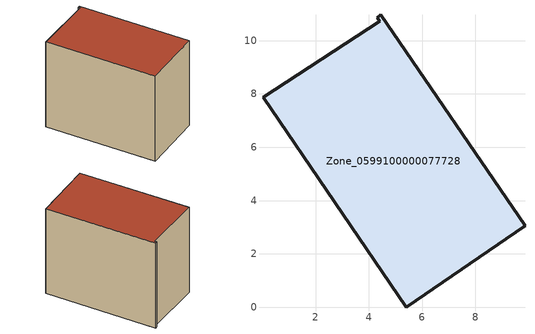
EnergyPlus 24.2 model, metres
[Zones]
Zone_0599100000077728
 floor ground (C_G): 0.02,7.87 4.4,10.73 4.31,10.87 4.45,10.97 9.86,3.05 5.41,0 z0
 wall outside (C_F): 9.86,3.05 4.45,10.97 4.31,10.87 4.4,10.73 0.02,7.87 5.41,0 9.86,3.05 z0:7.94
 roof outside (C_R): 4.4,10.73 0.02,7.87 5.41,0 9.86,3.05 4.45,10.97 4.31,10.87 z7.94
[BUILDING]
Pand.0599100000077728: North Axis=0; Terrain=City; Loads Convergence Tolerance Value=0.04; Temperature Convergence Tolerance Value=0.4; Solar Distribution=FullExterior; Maximum Number of Warmup Days=25; Minimum Number of Warmup Days=1
[Site:Location]
Rotterdam.The.Hague.AP_ZH_NLD Design_Conditions: Latitude=51.96; Longitude=4.45; Time Zone=1; Elevation=-4.5
[SITE:GROUNDTEMPERATURE:BUILDINGSURFACE]
18, 18, 18, 18, 18, 18, 18, 18, 18, 18, 18, 18
[MATERIAL] Thermal Absorptance=0.9; Solar Absorptance=0.7; Visible Absorptance=0.7
Name | Roughness | Thickness | Conductivity | Density | Specific Heat
G.TI.1975-1991 | MediumSmooth | 0.15 | 0.288461 | 540 | 1210
F.TI.1975-1991 | Rough | 0.3 | 0.230769 | 1920 | 840
R.TI.1975-1991 | MediumRough | 0.2 | 0.153846 | 1500 | 1000
[CONSTRUCTION]
C_G: G.TI.1975-1991
C_F: F.TI.1975-1991
C_R: R.TI.1975-1991
[ZONE]
Zone_0599100000077728: Type=1; Multiplier=1; Ceiling Height=Autocalculate; Volume=Autocalculate; Floor Area=autocalculate; Part of Total Floor Area=Yes
[ZONEINFILTRATION:DESIGNFLOWRATE]
Infil_Zone_0599100000077728: Zone or ZoneList or Space or SpaceList=Zone_0599100000077728; Schedule=AlwaysOn; Design Flow Rate Calculation Method=Flow/Area; Flow Rate per Floor Area=0.003; Constant Term Coefficient=1; Temperature Term Coefficient=0; Velocity Term Coefficient=0; Velocity Squared Term Coefficient=0
[HVACTEMPLATE:ZONE:IDEALLOADSAIRSYSTEM]
Zone_0599100000077728: Maximum Heating Supply Air Temperature=50; Minimum Cooling Supply Air Temperature=13; Maximum Heating Supply Air Humidity Ratio=0.0156; Minimum Cooling Supply Air Humidity Ratio=0.0077; Heating Limit=NoLimit; Cooling Limit=NoLimit; Dehumidification Control Type=ConstantSensibleHeatRatio; Cooling Sensible Heat Ratio=0.7; Dehumidification Setpoint=60; Humidification Control Type=None; Humidification Setpoint=30; Outdoor Air Method=None; Outdoor Air Flow Rate per Person=0.00944; Outdoor Air Flow Rate per Zone Floor Area=0; Outdoor Air Flow Rate per Zone=0; Demand Controlled Ventilation Type=None; Outdoor Air Economizer Type=NoEconomizer; Heat Recovery Type=None; Sensible Heat Recovery Effectiveness=0.7; Latent Heat Recovery Effectiveness=0.65
[ZONECONTROL:THERMOSTAT]
ThermostatControl_Zone_0599100000077728: Zone or ZoneList=Zone_0599100000077728; Control Type Schedule=DualSetpointControlType; Control 1=Thermostat_Zone_0599100000077728; Temperature Difference Between Cutout And Setpoint=0
[THERMOSTATSETPOINT:DUALSETPOINT]
Thermostat_Zone_0599100000077728: Heating Setpoint Temperature Schedule=HeatingSetpoint_Zone_0599100000077728; Cooling Setpoint Temperature Schedule=CoolingSetpoint_Zone_0599100000077728
[SCHEDULE:COMPACT]
HeatingSetpoint_Zone_0599100000077728: Through: 12/31, For: AllDays, Until: 24:00, 21
CoolingSetpoint_Zone_0599100000077728: Through: 12/31, For: AllDays, Until: 24:00, 24
DualSetpointControlType: Through: 12/31, For: AllDays, Until: 24:00, 4
AlwaysOn: Through: 12/31, For: AllDays, Until: 24:00, 1
